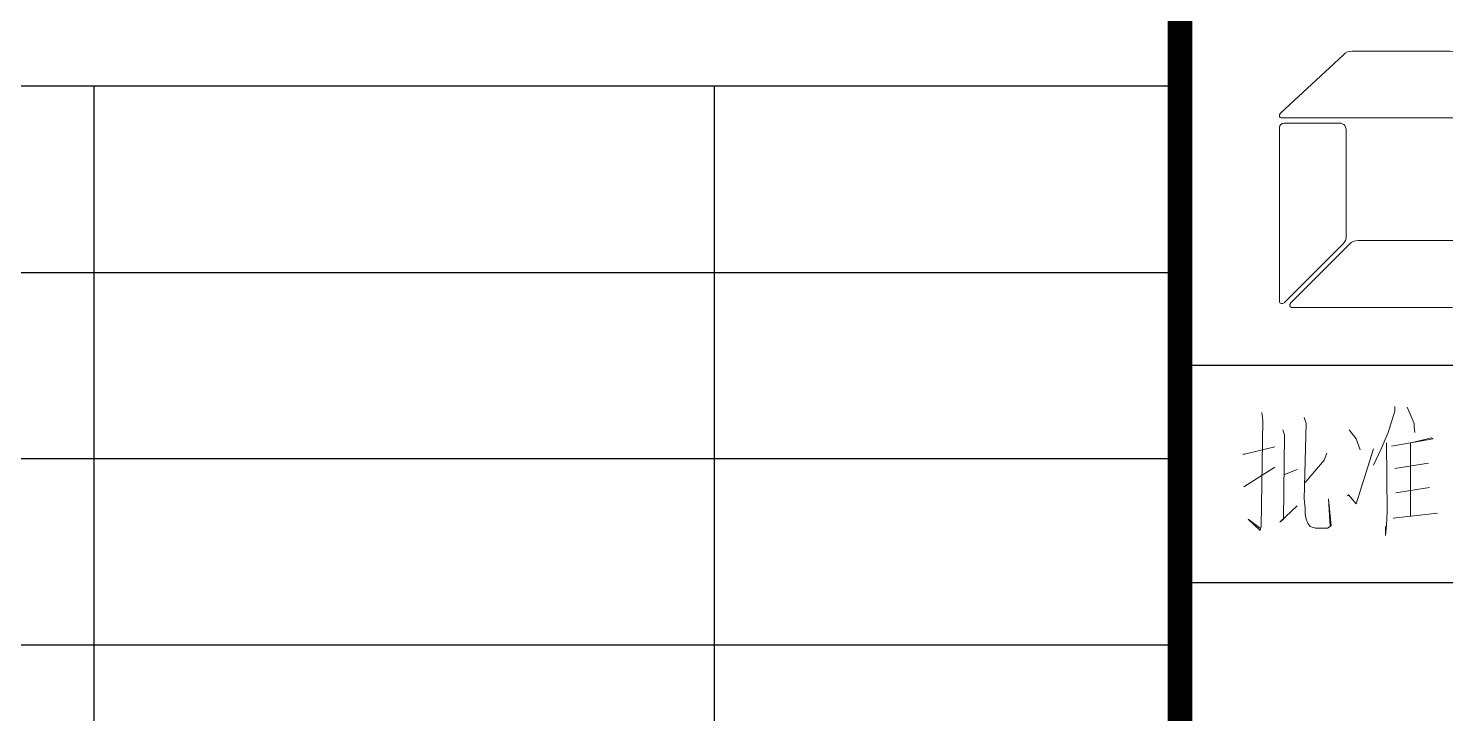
# Model space of a CAD drawing. Extents: x 175045 to 467920, y -30962 to 28493.
# Drawn here: x 445184 to 449751, y -28253 to -26045 of the extents above; entities that cross this region are included whole.
import ezdxf

# ---------------------------------------------------------------- set-up
doc = ezdxf.new("R2010")
doc.units = 0
doc.header["$LTSCALE"] = 1000
doc.header["$MEASUREMENT"] = 0
doc.layers.add('HQ1', color=7, linetype='Continuous')

# ---------------------------------------------------------------- blocks, each defined once
blk = doc.blocks.new('GEDI_HQ1_2012')
at = {"layer": 'HQ1', "color": 2}
for p, q in [((0, 37), (-65, 37)), ((-35, 0), (-35, 37)), ((-15, 0), (-15, 37)), ((0, 0), (0, 37)), ((-65, 31), (0, 31)), ((-65, 25), (0, 25)), ((-65, 19), (0, 19))]:
    blk.add_line(p, q, dxfattribs=at)
blk = doc.blocks.new('LOGO_CEEC_2014')
at = {"lineweight": 0}
for points in [[(8.984, 8.126), (8.984, 8.044), (8.916, 7.977), (8.831, 7.977), (8.831, 7.977), (3.261, 7.977), (3.261, 7.977), (3.216, 7.977), (3.17, 8.06), (3.237, 8.126), (3.237, 8.126), (5.253, 10.002), (5.253, 10.002), (5.352, 10.103), (5.423, 10.128), (5.545, 10.128), (5.545, 10.128), (8.693, 10.128), (8.693, 10.128), (8.955, 10.128), (8.984, 10.01), (8.984, 9.866), (8.984, 9.866), (8.984, 8.126), (8.984, 8.126)], [(3.355, 7.813), (3.272, 7.813), (3.203, 7.746), (3.203, 7.664), (3.203, 7.664), (3.203, 2.048), (3.203, 2.048), (3.203, 2.004), (3.289, 1.958), (3.355, 2.023), (3.355, 2.023), (5.229, 3.896), (5.229, 3.896), (5.329, 3.995), (5.356, 4.067), (5.356, 4.185), (5.356, 4.185), (5.356, 7.523), (5.356, 7.523), (5.356, 7.787), (5.237, 7.813), (5.092, 7.813), (5.092, 7.813), (3.355, 7.813), (3.355, 7.813)], [(8.984, 2.156), (8.984, 1.911), (8.843, 1.872), (8.701, 1.872), (8.701, 1.872), (3.591, 1.872), (3.591, 1.872), (3.551, 1.872), (3.503, 1.957), (3.566, 2.02), (3.566, 2.02), (5.447, 3.898), (5.447, 3.898), (5.545, 3.995), (5.614, 4.024), (5.736, 4.024), (5.736, 4.024), (8.785, 4.024), (8.785, 4.024), (8.988, 4.024), (8.984, 3.905), (8.984, 3.76), (8.984, 3.76), (8.984, 2.156), (8.984, 2.156)]]:
    blk.add_open_spline(points, degree=3, knots=[0, 0, 0, 0, 1, 1, 1, 2, 2, 2, 3, 3, 3, 4, 4, 4, 5, 5, 5, 6, 6, 6, 7, 7, 7, 8, 8, 8, 8], dxfattribs=at)

msp = doc.modelspace()

# ---------------------------------------------------------------- linework, layer by layer
at = {"color": 2}
for p, q in [((466895.4, -27131.7), (448895.4, -27131.7)), ((457895.4, -27831.7), (448895.4, -27831.7))]:
    msp.add_line(p, q, dxfattribs=at)
at = {"color": 2, "const_width": 80}
msp.add_lwpolyline([(448895.4, -29931.7), (448895.4, -25931.7)], dxfattribs=at)
at = {"color": 7, "lineweight": 0}
for points in [[(449587.5, -27263.3), (449587.5, -27279), (449565.6, -27348), (449543.6, -27400.5), (449518.5, -27453.1)], [(449626.7, -27266.4), (449649.5, -27319), (449649.5, -27331.5), (449651.8, -27348)], [(449158.6, -27282.9), (449161.7, -27308.8), (449156.2, -27649.9), (449153.1, -27663.2), (449114.6, -27627.1), (449153.1, -27656.2)], [(449295.8, -27299.4), (449301.3, -27319), (449295.8, -27561.3), (449298.1, -27591.1), (449298.1, -27610.7), (449301.3, -27627.1), (449306.8, -27639.7), (449314.6, -27649.9), (449320.9, -27653), (449331.9, -27656.2), (449342.8, -27656.2), (449370.3, -27656.2), (449378.9, -27649.9), (449382.1, -27646.8), (449373.4, -27561.3), (449378.9, -27649.9), (449373.4, -27653)], [(449226, -27338.6), (449231.5, -27355), (449228.4, -27627.1), (449217.4, -27636.6), (449273.1, -27584)], [(449440.1, -27338.6), (449462.8, -27367.6), (449476.2, -27403.7)], [(449097.4, -27417), (449102.9, -27417), (449200.9, -27394.2)], [(449434.6, -27551.9), (449437.7, -27547.9), (449462.8, -27577.7), (449518.5, -27400.5)], [(449560.1, -27380.9), (449563.2, -27603.6), (449560.1, -27646.8), (449556.9, -27679.7), (449556.9, -27649.9)], [(449576.5, -27391.1), (449710.6, -27367.6), (449705.1, -27364.4), (449680.1, -27371.5), (449637.7, -27380.9), (449637.7, -27617)], [(449367.9, -27413.8), (449359.3, -27436.6), (449298.1, -27508.7)], [(449587.5, -27463.2), (449696.5, -27446.8)], [(449100.5, -27522.1), (449200.9, -27459.3)], [(449273.1, -27466.4), (449231.5, -27482.9)], [(449590.7, -27541.7), (449699.7, -27525.2)], [(449582, -27624), (449724.8, -27607.5)]]:
    msp.add_lwpolyline(points, dxfattribs=at)

# ---------------------------------------------------------------- block references
at = {"xscale": 100, "yscale": 100, "zscale": 100}
for name, p in [('LOGO_CEEC_2014', (448895.4, -27131.7)), ('GEDI_HQ1_2012', (448895.4, -29931.7))]:
    msp.add_blockref(name, p, dxfattribs=at)

doc.saveas('drawing.dxf')
